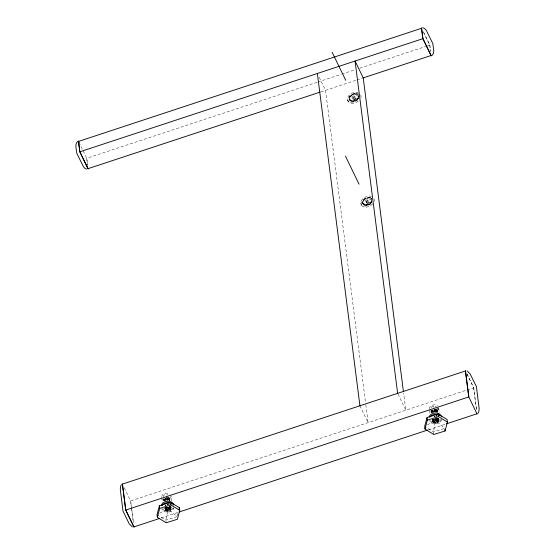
<?xml version="1.0" encoding="UTF-8"?>
<svg xmlns="http://www.w3.org/2000/svg" width="555" height="555" viewBox="0 0 555 555"><rect width="100%" height="100%" fill="white"/><g stroke="black" fill="none" stroke-linecap="round" stroke-linejoin="round"><path stroke-width="0.42" stroke-dasharray="2.77 2.08" d="M177.267 515.859L178.349 511.8M168.56 507.062L165.848 520.16L166.181 522.755M436.549 417.998L435.536 420.371L433.504 431.88L433.837 434.482M358.135 98.665L358.655 97.798A5.078 3.205 -25.9 0 1 351.724 101.329A5.078 3.205 -25.9 0 1 350.6 96.473A5.078 3.205 -25.9 0 1 357.919 94.627M371.434 202.506L371.954 201.638A5.078 3.205 -25.9 0 1 364.677 205.1A5.078 3.205 -25.9 0 1 364.503 199.745A5.078 3.205 -25.9 0 1 371.871 199.058M352.737 97.77L354.104 96.723L355.616 96.82L355.887 97.382L356.033 98.526L354.666 99.574L353.153 99.477L352.737 97.77L353.153 99.477M353.008 98.332L354.374 97.285L355.887 97.382M352.883 98.915L354.395 99.012L355.762 97.964L355.616 96.82M366.036 201.618L367.403 200.57L368.915 200.667L369.193 201.229L369.339 202.374L367.972 203.421L366.46 203.324L366.036 201.618L366.46 203.324M366.314 202.18L367.681 201.132L369.193 201.229M366.189 202.762L367.701 202.859L369.068 201.812L368.915 200.667M159.791 513.174L167.881 508.644L173.791 508.186M427.447 424.901L435.536 420.371L442.252 419.851M317.058 82.293L86.712 158.265L87.634 165.459M317.883 82.022L340.916 74.425M341.741 74.155L354.902 69.812M359.834 68.189L425.65 46.481M426.469 46.211L429.764 45.122L423.077 31.337M320.859 91.866L356.234 80.197M357.052 79.927L361.992 78.297M466.977 374.014L473.665 387.806L130.612 500.95L131.362 506.812M161.089 517.954L178.363 512.258M428.453 429.778L445.727 424.075M443.91 428.64L433.504 431.88L425.401 426.906M351.377 101.26L352.841 101.454A4.232 2.671 -25.9 0 0 358.488 97.125A4.232 2.671 -25.9 0 0 352.238 96.716A4.232 2.671 -25.9 0 0 352.841 101.454M364.677 205.1L366.147 205.294A4.232 2.671 -25.9 0 0 371.794 200.965A4.232 2.671 -25.9 0 0 365.537 200.563A4.232 2.671 -25.9 0 0 366.147 205.294M433.219 419.594L435.536 420.371L444.097 427.856M165.563 507.874L167.881 508.644L177.052 516.663L165.848 520.16L157.745 515.186M437.021 410.617L436.903 410.381A2.761 2.095 -7.3 0 0 434.759 409.264M436.938 410.693L437.062 410.929A2.761 2.095 -7.3 0 1 437.111 411.963M436.979 411.005L437.104 411.241A2.761 2.095 -7.3 0 1 437.201 412.011M437.021 411.317L437.139 411.553A2.761 2.095 -7.3 0 1 437.264 412.101L437.097 410.818M437.18 411.865L437.062 411.63A2.761 2.095 -7.3 0 0 433.899 410.644A2.761 2.095 -7.3 0 0 431.811 412.892L431.596 411.338M438.062 418.727L437.937 418.484A2.761 2.095 -7.3 0 0 437.763 418.269M438.055 419.42L438.179 419.663A2.761 2.095 -7.3 0 1 436.514 422.32A2.761 2.095 -7.3 0 1 433.046 421.432L432.914 421.196A2.761 2.095 -7.3 0 1 433.067 419.622M432.754 419.955L432.872 420.19A2.761 2.095 -7.3 0 0 436.355 421.079A2.761 2.095 -7.3 0 0 438.013 418.414L437.999 418.366A2.761 2.095 -7.3 0 1 436.112 420.503A2.761 2.095 -7.3 0 1 432.969 419.781M432.949 421.509L433.073 421.751A2.761 2.095 -7.3 0 0 436.556 422.632A2.761 2.095 -7.3 0 0 438.207 419.975L438.096 419.733A2.761 2.095 -7.3 0 0 435.613 418.616M433.032 422.133L433.15 422.369A2.761 2.095 -7.3 0 0 436.639 423.257A2.761 2.095 -7.3 0 0 438.29 420.6L438.179 420.357A2.761 2.095 -7.3 0 0 434.676 419.434A2.761 2.095 -7.3 0 0 433.025 422.091M169.247 498.654L169.365 498.896A2.761 2.095 -7.3 0 1 169.324 500.187M169.407 499.209L169.289 498.966A2.761 2.095 -7.3 0 0 166.472 497.925M169.407 499.902L169.525 500.138A2.761 2.095 -7.3 0 0 169.476 499.833L169.365 499.59A2.761 2.095 -7.3 0 0 166.209 498.612A2.761 2.095 -7.3 0 0 164.113 500.86L163.94 499.611M170.364 506.687L170.246 506.451A2.761 2.095 -7.3 0 1 168.38 508.158A2.761 2.095 -7.3 0 1 165.667 507.818M170.447 507.312L170.323 507.076A2.761 2.095 -7.3 0 0 169.719 506.479M170.364 507.388L170.489 507.624A2.761 2.095 -7.3 0 1 168.824 510.288A2.761 2.095 -7.3 0 1 165.348 509.4L165.217 509.164A2.761 2.095 -7.3 0 1 165.244 507.839M170.406 507.7L170.524 507.936A2.761 2.095 -7.3 0 1 168.866 510.6A2.761 2.095 -7.3 0 1 165.39 509.705M165.057 507.915L165.182 508.158A2.761 2.095 -7.3 0 0 168.665 509.039A2.761 2.095 -7.3 0 0 170.316 506.382A2.761 2.095 -7.3 0 1 168.463 508.782A2.761 2.095 -7.3 0 1 165.154 507.839A2.761 2.095 -7.3 0 0 165.189 508.852L165.3 509.088A2.761 2.095 -7.3 0 0 168.782 509.976A2.761 2.095 -7.3 0 0 170.434 507.319M165.099 508.227L165.217 508.463A2.761 2.095 -7.3 0 0 168.706 509.351A2.761 2.095 -7.3 0 0 170.357 506.694M423.285 31.628L429.848 45.17L430.534 50.54M358.523 95.259L358.329 94.87A4.988 3.143 -25.9 0 1 353.514 100.635A4.988 3.143 -25.9 0 1 349.858 96.612A4.988 3.143 -25.9 0 1 357.767 94.253M355.762 97.964L356.033 98.526M354.104 96.723L354.374 97.285M354.395 99.012L354.666 99.574M349.511 99.518L349.705 99.907M349.553 99.733L349.823 100.295M347.735 100.455L348.276 101.572M466.921 373.799L473.713 387.82L476.419 408.966M319.229 77.298L325.542 90.319L365.579 402.868M371.6 198.496L371.822 199.106A4.988 3.143 -25.9 0 0 364.718 199.411A4.988 3.143 -25.9 0 0 364.399 204.795A4.988 3.143 -25.9 0 0 371.67 201.701M369.068 201.812L369.339 202.374M367.403 200.57L367.681 201.132M367.701 202.859L367.972 203.421M362.817 203.359L363.005 203.747M362.852 203.581L363.13 204.143M361.041 204.296L361.583 205.412M398.011 394.099L405.802 410.187L403.603 393.016M359.938 405.767L368.111 422.619L365.69 403.728M78.914 142.177L86.802 158.307L87.683 165.217M124.244 487.72L130.661 500.957L131.639 508.574M429.764 45.122L430.583 51.511M473.665 387.806L476.454 409.583M438.658 407.675L439.31 412.774M437.056 407.724L437.659 412.441M438.415 421.106L438.062 418.297A2.761 2.095 -7.3 0 1 436.154 420.815A2.761 2.095 -7.3 0 1 432.844 419.871L432.733 419.684A2.761 2.095 -7.3 0 0 432.803 420.26L432.914 420.503A2.761 2.095 -7.3 0 0 436.396 421.384A2.761 2.095 -7.3 0 0 438.048 418.727L438.103 419.039A2.761 2.095 -7.3 0 1 436.438 421.696A2.761 2.095 -7.3 0 1 432.962 420.808M433.677 405.83L433.892 407.537M434.003 408.39L434.44 411.803M432.671 419.753L432.914 421.627M431.166 410.769L431.408 412.608M429.466 410.027L430.014 414.28M171.655 501.054L171.002 495.955A4.711 3.573 -7.3 0 1 167.298 500.166M169.927 500.097L169.483 496.621A3.136 2.38 -7.3 0 1 167.818 498.737L167.055 498.994A3.136 2.38 -7.3 0 1 164.696 498.82M169.448 499.091L169.608 500.339M170.406 506.576L170.767 509.379M166.243 495.816L166.784 500.083M164.981 507.721L165.258 509.899M163.434 498.425L163.753 500.881M161.706 497.453L162.358 502.552M131.75 509.421L133.477 522.949M131.473 507.652L133.401 522.72M371.683 201.076A5.078 3.205 -25.9 0 1 364.08 204.441A5.078 3.205 -25.9 0 1 364.919 198.669A5.078 3.205 -25.9 0 1 371.947 199.252M373.952 198.898A7 4.412 -25.9 0 1 373.737 202.54M372.814 203.824A7 4.412 -25.9 0 1 363.539 206.883A7 4.412 -25.9 0 1 362.72 200.494A7 4.412 -25.9 0 1 371.996 197.434M371.85 200.383A4.988 3.143 -25.9 0 1 365.245 204.594A4.988 3.143 -25.9 0 1 363.629 199.849A4.988 3.143 -25.9 0 1 371.066 198.093M371.635 198.718A4.988 3.143 -25.9 0 1 371.899 199.495M371.004 203.865A7 4.412 -25.9 0 1 362.186 205.399A7 4.412 -25.9 0 1 362.568 198.968A7 4.412 -25.9 0 1 371.455 196.317M358.676 96.293A5.078 3.205 -25.9 0 1 351.815 100.809A5.078 3.205 -25.9 0 1 350.614 95.62A5.078 3.205 -25.9 0 1 358.294 94.655M360.653 95.058A7 4.412 -25.9 0 1 360.438 98.7M358.246 101.142A7 4.412 -25.9 0 1 349.421 102.675A7 4.412 -25.9 0 1 349.803 96.244A7 4.412 -25.9 0 1 358.696 93.587M358.363 97.86A4.988 3.143 -25.9 0 1 351.419 101.038A4.988 3.143 -25.9 0 1 350.788 96.105A4.988 3.143 -25.9 0 1 357.954 94.641M357.704 100.025A7 4.412 -25.9 0 1 348.88 101.558A7 4.412 -25.9 0 1 349.262 95.127A7 4.412 -25.9 0 1 358.155 92.47M432.817 412.136A2.761 2.095 -7.3 0 1 436.806 412.143M432.033 412.74A2.761 2.095 -7.3 0 1 432.165 412.49A2.761 2.095 -7.3 0 1 431.846 412.081L431.714 411.845A2.761 2.095 -7.3 0 1 432.04 410.034M432.539 412.025A2.761 2.095 -7.3 0 1 436.965 412.032M431.846 412.774A2.761 2.095 -7.3 0 1 433.823 410.02M434.17 409.958A2.761 2.095 -7.3 0 1 436.965 411.005M433.122 409.895A2.761 2.095 -7.3 0 0 431.783 412.427L431.915 412.705A2.761 2.095 -7.3 0 1 434.281 410.894A2.761 2.095 -7.3 0 1 437.09 411.942L437.201 412.129A2.761 2.095 -7.3 0 0 437.187 411.907M434.107 409.611A2.761 2.095 -7.3 0 1 436.91 410.658M437.014 410.624A2.761 2.095 -7.3 0 1 436.847 412.157M432.248 412.809A2.761 2.095 -7.3 0 1 431.887 412.393M431.748 412.115A2.761 2.095 -7.3 0 1 432.525 409.916M433.42 412.115A2.761 2.095 -7.3 0 1 436.355 412.122M436.598 415.626A2.761 2.095 -7.3 0 1 436.327 415.806M435.051 416.243A2.761 2.095 -7.3 0 1 434.357 416.278M437.076 415.515A2.761 2.095 -7.3 0 1 436.369 416.118M435.085 416.555A2.761 2.095 -7.3 0 1 434.398 416.59M437.118 415.827A2.761 2.095 -7.3 0 1 436.674 416.25M435.127 416.867A2.761 2.095 -7.3 0 1 434.44 416.902M436.972 410.312A2.761 2.095 -7.3 0 1 436.639 412.081M435.689 409.153A2.761 2.095 -7.3 0 1 436.834 410.034M432.733 419.802A2.761 2.095 -7.3 0 0 432.844 420.572L432.99 421.127A2.761 2.095 -7.3 0 0 436.48 422.008A2.761 2.095 -7.3 0 0 438.131 419.351L438.02 419.108A2.761 2.095 -7.3 0 0 437.132 418.324M437.604 418.38A2.761 2.095 -7.3 0 1 437.964 418.803M432.747 419.913A2.761 2.095 -7.3 0 1 432.664 419.663M432.942 421.467A2.761 2.095 -7.3 0 1 433.275 419.698M433.483 419.476A2.761 2.095 -7.3 0 1 434.281 418.935M435.571 418.31A2.761 2.095 -7.3 0 1 438.027 419.393M434.357 416.944A2.761 2.095 -7.3 0 1 435.03 416.777M434.315 416.632A2.761 2.095 -7.3 0 1 434.988 416.472M434.294 416.354A2.761 2.095 -7.3 0 1 434.627 416.257M437.999 418.248A2.761 2.095 -7.3 0 1 436.077 420.19A2.761 2.095 -7.3 0 1 433.129 419.67M437.819 418.456A2.761 2.095 -7.3 0 1 433.58 419.691M436.258 415.917A2.761 2.095 -7.3 0 1 436.854 416.139M437.645 418.394A2.761 2.095 -7.3 0 1 433.538 419.379M436.237 415.639A2.761 2.095 -7.3 0 1 437.09 416.021M437.16 416.139A2.761 2.095 -7.3 0 1 436.952 416.354M437.194 418.227A2.761 2.095 -7.3 0 1 434.385 419.053M436.646 418.303A2.761 2.095 -7.3 0 1 435.71 418.678M432.865 420.85A2.761 2.095 -7.3 0 1 432.893 419.559M437.437 418.317A2.761 2.095 -7.3 0 1 433.504 419.074M436.778 415.515A2.761 2.095 -7.3 0 1 437.035 415.674M431.804 412.837A2.761 2.095 -7.3 0 1 433.698 410.381A2.761 2.095 -7.3 0 1 437.007 411.317M441.454 419.864A6.278 4.766 -7.3 0 1 435.46 423.847A6.278 4.766 -7.3 0 1 429.334 420.655M438.422 418.373A3.136 2.38 -7.3 0 1 436.84 421.106L436.07 421.363A3.136 2.38 -7.3 0 1 432.324 419.774M438.7 408.126A4.711 3.573 -7.3 0 1 435.522 411.741A4.711 3.573 -7.3 0 1 430.25 410.776M429.313 408.73A4.711 3.573 -7.3 0 1 432.22 405.206A4.711 3.573 -7.3 0 1 437.382 405.754M440.732 419.719A6.278 4.766 -7.3 0 1 435.293 422.549A6.278 4.766 -7.3 0 1 429.764 420.426M437.132 408.341A3.136 2.38 -7.3 0 1 435.474 410.464L434.711 410.721A3.136 2.38 -7.3 0 1 431.721 410.18M431.02 407.89A3.136 2.38 -7.3 0 1 433.309 406.135A3.136 2.38 -7.3 0 1 436.299 406.676M439.352 419.233A4.711 3.573 -7.3 0 1 431.45 420.128M164.717 500.839A2.761 2.095 -7.3 0 1 165.168 500.416M165.432 500.235A2.761 2.095 -7.3 0 1 168.921 500.242M164.377 501.012A2.761 2.095 -7.3 0 1 166.493 499.507A2.761 2.095 -7.3 0 1 169.108 500.111M169.435 500.221A2.761 2.095 -7.3 0 0 166.625 499.167A2.761 2.095 -7.3 0 0 164.252 500.957L164.141 500.742A2.761 2.095 -7.3 0 1 164.689 498.744M169.546 500.291A2.761 2.095 -7.3 0 0 169.435 499.521L169.324 499.278A2.761 2.095 -7.3 0 1 169.455 500.242M164.093 500.77A2.761 2.095 -7.3 0 1 164.946 498.82M165.217 498.64A2.761 2.095 -7.3 0 1 169.296 499.25M165.196 498.362A2.761 2.095 -7.3 0 1 165.799 498.085M164.398 500.887A2.761 2.095 -7.3 0 1 164.231 500.665M164.093 500.395A2.761 2.095 -7.3 0 1 164.252 498.855M166.417 497.571A2.761 2.095 -7.3 0 1 169.219 498.626M169.178 503.697A2.761 2.095 -7.3 0 1 168.671 504.079M167.735 504.46A2.761 2.095 -7.3 0 1 167.048 504.557M168.9 503.586A2.761 2.095 -7.3 0 1 168.63 503.767M164.946 500.887A2.761 2.095 -7.3 0 1 165.189 500.686M166.396 500.131A2.761 2.095 -7.3 0 1 168.089 500.138M169.219 504.009A2.761 2.095 -7.3 0 1 168.713 504.391M167.776 504.772A2.761 2.095 -7.3 0 1 167.09 504.863M165.508 510.642A2.761 2.095 -7.3 0 0 168.984 511.537A2.761 2.095 -7.3 0 0 170.635 508.873L170.524 508.63A2.761 2.095 -7.3 0 0 167.027 507.714A2.761 2.095 -7.3 0 0 165.369 510.371M165.647 505.785A2.761 2.095 -7.3 0 1 165.154 505.452A2.761 2.095 -7.3 0 1 165.487 504.981M169.317 498.584A2.761 2.095 -7.3 0 1 169.157 500.124M164.786 500.957A2.761 2.095 -7.3 0 1 164.19 500.353L164.058 500.124A2.761 2.095 -7.3 0 1 164.086 498.792M168.033 497.433A2.761 2.095 -7.3 0 1 169.178 498.314M165.043 507.769A2.761 2.095 -7.3 0 0 165.147 508.54L165.258 508.775A2.761 2.095 -7.3 0 0 168.741 509.663A2.761 2.095 -7.3 0 0 170.399 507.006L170.281 506.764A2.761 2.095 -7.3 0 0 169.913 506.347M165.092 508.186A2.761 2.095 -7.3 0 1 164.974 507.679M165.307 509.781A2.761 2.095 -7.3 0 1 165.848 507.79M166.646 507.249A2.761 2.095 -7.3 0 1 166.958 507.124M169.289 507.131A2.761 2.095 -7.3 0 1 170.434 508.012L170.565 508.248A2.761 2.095 -7.3 0 1 168.9 510.912A2.761 2.095 -7.3 0 1 165.432 510.017L165.258 509.476A2.761 2.095 -7.3 0 1 165.411 507.901M169.233 506.784A2.761 2.095 -7.3 0 1 170.378 507.665M165.341 505.792A2.761 2.095 -7.3 0 1 165.785 505.369M167.332 504.745A2.761 2.095 -7.3 0 1 168.026 504.717M170.343 506.528A2.761 2.095 -7.3 0 1 168.255 508.512A2.761 2.095 -7.3 0 1 165.272 507.749M165.147 505.751A2.761 2.095 -7.3 0 1 165.765 505.092M167.312 504.467A2.761 2.095 -7.3 0 1 167.998 504.44M168.623 504.231A2.761 2.095 -7.3 0 1 168.928 504.329M170.128 506.424A2.761 2.095 -7.3 0 1 166.174 507.783M168.567 503.878A2.761 2.095 -7.3 0 1 169.164 504.106M165.855 505.286A2.761 2.095 -7.3 0 1 165.307 505.008M165.896 505.598A2.761 2.095 -7.3 0 1 165.112 505.14M169.539 506.507A2.761 2.095 -7.3 0 1 169.303 506.708M168.422 507.173A2.761 2.095 -7.3 0 1 166.403 507.263M169.192 506.472A2.761 2.095 -7.3 0 1 170.336 507.353M164.162 500.908A2.761 2.095 -7.3 0 1 166.417 498.889A2.761 2.095 -7.3 0 1 169.393 499.909M169.955 506.361A2.761 2.095 -7.3 0 1 169.337 507.02M169.074 507.201A2.761 2.095 -7.3 0 1 166.444 507.568M168.831 503.669A2.761 2.095 -7.3 0 1 169.386 503.947M173.937 507.541A6.278 4.766 -7.3 0 1 168.2 512.092A6.278 4.766 -7.3 0 1 161.678 508.928M170.767 506.646A3.136 2.38 -7.3 0 1 169.185 509.379L168.422 509.643A3.136 2.38 -7.3 0 1 164.668 508.047M167.013 505.057A3.136 2.38 -7.3 0 1 167.832 504.953M164.967 500.208A4.711 3.573 -7.3 0 1 162.275 498.695M161.692 496.558A4.711 3.573 -7.3 0 1 164.842 493.388A4.711 3.573 -7.3 0 1 169.726 494.033M173.077 507.998A6.278 4.766 -7.3 0 1 167.645 510.829A6.278 4.766 -7.3 0 1 162.115 508.706M163.225 496.787A3.136 2.38 -7.3 0 1 164.891 494.671A3.136 2.38 -7.3 0 1 168.012 494.588M172.112 506.646A4.711 3.573 -7.3 0 1 168.498 509.511A4.711 3.573 -7.3 0 1 163.794 508.401"/><path stroke-width="0.83" d="M159.375 505.813L157.01 514.735L157.343 517.329L166.181 522.755L177.385 519.265L179.758 510.35L179.425 507.749L170.586 502.324L159.375 505.813L159.708 508.415L157.343 517.329M178.994 509.372L179.425 507.749M427.031 417.54L424.665 426.455L424.998 429.057L433.837 434.482L445.041 430.985L447.406 422.071L447.073 419.476L438.242 414.051L427.031 417.54L427.364 420.135L424.998 429.057M121.441 484.508L120.532 486.527L120.296 489.454L123.016 511.176L129.225 523.816L132.284 526.945M477.994 413.35L478.903 411.338L479.138 408.411L476.419 386.682L470.21 374.042L467.144 370.92M432.178 55.354C435.3 52.295 432.907 47.335 432.879 43.734L426.247 30.213L424.256 28.298L422.556 27.75M77.915 141.241C74.141 143.981 76.715 149.593 76.763 153.187L83.396 166.708L84.839 168.262L86.511 169.088M79.878 151.799L422.924 38.656L421.592 28.27L78.546 141.414L79.878 151.799L88.044 168.651L320.034 92.137M362.81 78.026L431.096 55.507L422.924 38.656M159.438 518.502L133.935 526.91L125.77 510.059L468.822 396.915L465.492 370.955L122.447 484.099L125.77 510.059L134.026 527.181M179.182 511.988L427.627 430.049M446.546 423.805L476.988 413.766M427.364 420.135L438.575 416.645L447.406 422.071M159.708 508.415L170.919 504.925L179.758 510.35M431.228 55.916L422.841 38.614L421.46 27.868M332.14 52.253L345.758 80.343M477.071 414.037L468.767 396.901L465.409 370.685M345.446 156.094L359.057 184.184M79.143 142.51L78.415 141.005L79.788 151.758L88.176 169.06M444.791 429.036L445.041 430.985M438.242 414.051L438.575 416.645M403.388 391.296L363.234 77.887L355.068 61.036L397.637 393.335M317.37 73.468L359.938 405.767M170.586 502.324L170.919 504.925M122.357 483.828L125.721 510.045M429.848 417.124A6.278 4.766 -7.3 0 1 438.651 414.821M439.289 415.133A6.278 4.766 -7.3 0 1 439.872 415.508M429.126 416.978A6.278 4.766 -7.3 0 1 435.508 412.982A6.278 4.766 -7.3 0 1 441.398 416.77M162.192 505.404A6.278 4.766 -7.3 0 1 170.302 502.851M171.641 503.413A6.278 4.766 -7.3 0 1 172.73 504.211M161.47 505.258A6.278 4.766 -7.3 0 1 167.853 501.255A6.278 4.766 -7.3 0 1 173.75 505.05"/></g></svg>
